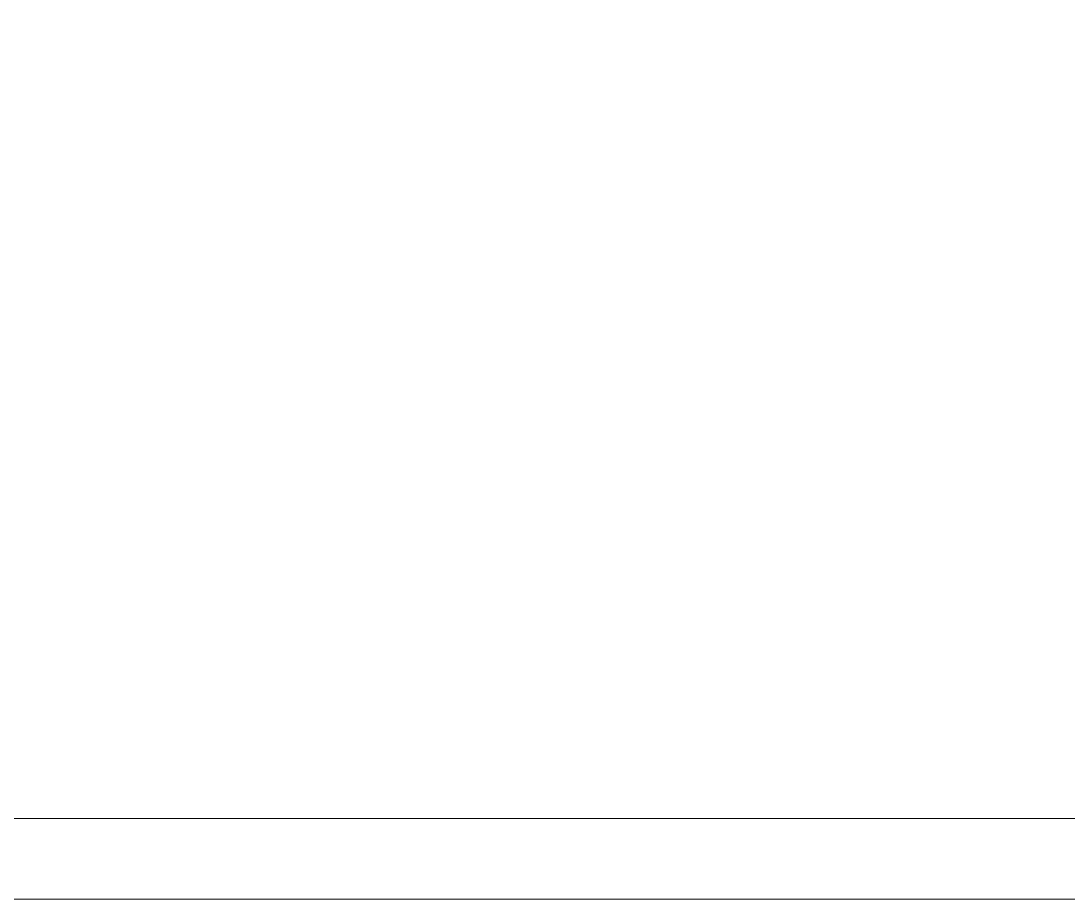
# Model space of a CAD drawing. Header units: millimetres. Extents: x 4664 to 8864, y -38 to 2932.
# Drawn here: x 6635.72 to 6656.24, y 741.9 to 759.11 of the extents above; entities that cross this region are included whole.
import ezdxf

# ---------------------------------------------------------------- set-up
doc = ezdxf.new("R2010")
doc.units = ezdxf.units.MM

msp = doc.modelspace()

# ---------------------------------------------------------------- linework, layer by layer
at = {"lineweight": 5}
for p, q in [((6616.043, 743.478), (6667.275, 743.478)), ((6615.725, 741.903), (6688.439, 741.903))]:
    msp.add_line(p, q, dxfattribs=at)
for radius, start, end in [(89.114, 2.73527, 80.78997), (88.156, 2.73527, 80.78997), (74.075, 3.29067, 55.00395)]:
    msp.add_arc((6593.322, 739.226), radius, start, end, dxfattribs=at)

doc.saveas('drawing.dxf')
